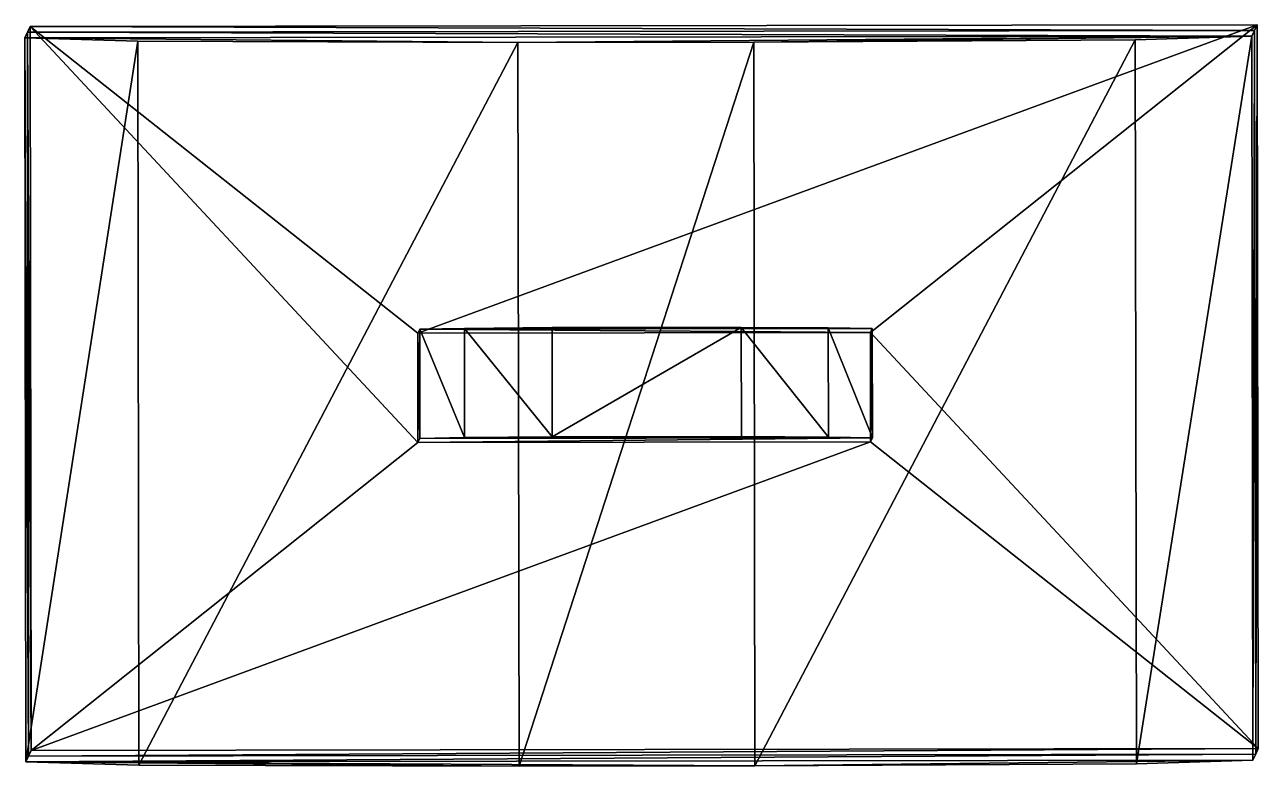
# Model space of a CAD drawing. Extents: x -56 to 61, y 0 to 70.
import ezdxf

# ---------------------------------------------------------------- set-up
doc = ezdxf.new("R2010")
doc.units = 0
doc.layers.add('icecream_stick', color=250, linetype='CONTINUOUS')

msp = doc.modelspace()

# ---------------------------------------------------------------- meshes
at = {"layer": 'icecream_stick'}
mesh = msp.add_polyface(dxfattribs=at)
corners = [(-54.933991, 1.500053, 71.590631), (-55.035236, 69.80181, 70.941183), (60.931202, 1.66686, 71.070827), (60.829957, 69.968616, 70.421379), (49.420281, 0.232235, -78.012618), (49.319036, 68.533991, -78.662067), (-44.75708, 0.096652, -77.590113), (-44.858325, 68.398408, -78.239561), (-55.438239, 0.427297, -41.151368), (-55.539483, 68.729054, -41.800816), (-8.863921, 0, -93.350377), (-8.965166, 68.301757, -93.999825), (60.426955, 0.594103, -41.671171), (60.32571, 68.89586, -42.320619), (13.387587, 0.032035, -93.450203), (13.286342, 68.333791, -94.099651), (-18.406103, 30.55136, 71.15083), (-18.421378, 40.855802, 71.05285), (24.317344, 30.612867, 70.95916), (24.302069, 40.917309, 70.86118), (-18.227802, 30.930684, 111.016141), (-18.243077, 41.235127, 110.918161), (24.495644, 30.992192, 110.824471), (24.48037, 41.296634, 110.726491), (-14.001787, 31.00808, 118.496917), (-14.017062, 41.312522, 118.398937), (20.336714, 31.057515, 118.342865), (20.32144, 41.361958, 118.244885), (-5.731194, 31.080839, 124.859588), (-5.746468, 41.385281, 124.761608), (12.123366, 31.106543, 124.779487), (12.108092, 41.410986, 124.681508), (-55.185104, 0.965826, 15.445659), (-55.286349, 69.267583, 14.796211), (60.680089, 1.132632, 14.925856), (60.578845, 69.434389, 14.276408)]
mesh.append_faces([[corners[k] for k in face] for face in [(28, 29, 31), (13, 5, 4), (11, 7, 6), (33, 1, 0), (9, 7, 11), (6, 8, 10), (10, 14, 15), (8, 6, 7), (35, 3, 1), (12, 34, 35), (15, 5, 13), (8, 32, 34), (12, 4, 14), (14, 4, 5), (13, 9, 11), (14, 10, 8), (0, 16, 18), (2, 18, 19), (3, 19, 17), (1, 17, 16), (33, 9, 13), (16, 20, 22), (18, 22, 23), (19, 23, 21), (17, 21, 20), (34, 2, 3), (20, 24, 26), (22, 26, 27), (23, 27, 25), (21, 25, 24), (32, 0, 2), (24, 28, 30), (26, 30, 31), (27, 31, 29), (25, 29, 28), (32, 8, 9), (28, 31, 30), (13, 4, 12), (11, 6, 10), (33, 0, 32), (10, 15, 11), (8, 7, 9), (35, 1, 33), (12, 35, 13), (8, 34, 12), (14, 5, 15), (13, 11, 15), (14, 8, 12), (0, 18, 2), (2, 19, 3), (3, 17, 1), (1, 16, 0), (33, 13, 35), (16, 22, 18), (18, 23, 19), (19, 21, 17), (17, 20, 16), (34, 3, 35), (20, 26, 22), (22, 27, 23), (23, 25, 21), (21, 24, 20), (32, 2, 34), (24, 30, 26), (26, 31, 27), (27, 29, 25), (25, 28, 24), (32, 9, 33)]])

doc.saveas('drawing.dxf')
